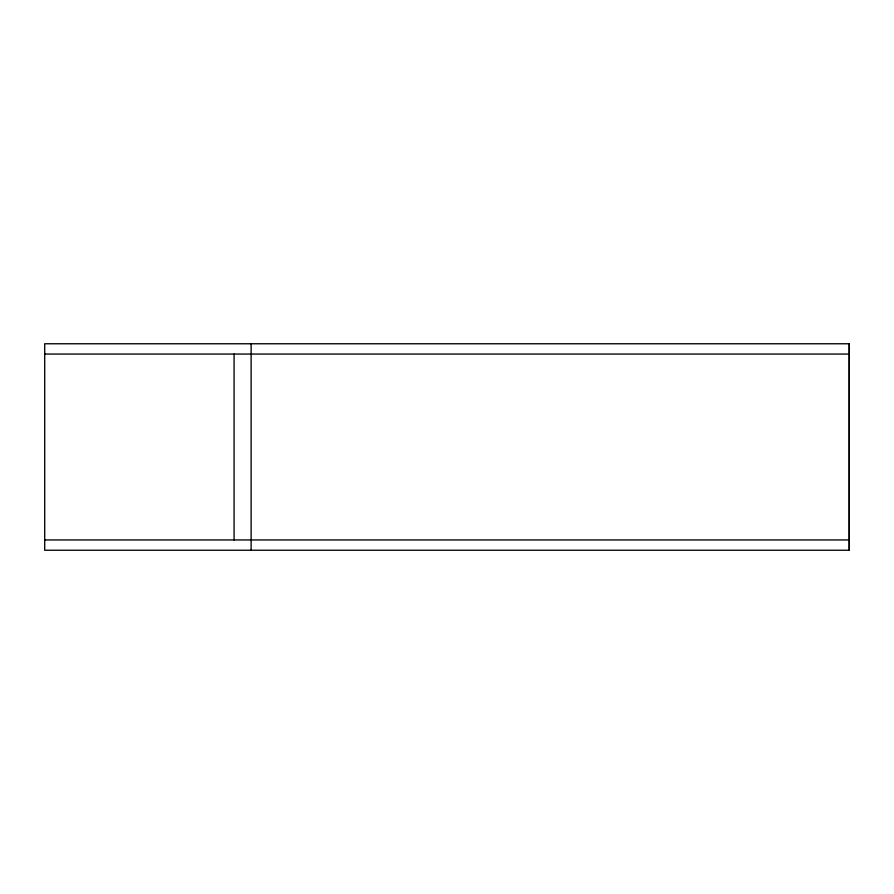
<?xml version="1.0" encoding="UTF-8"?>
<svg xmlns="http://www.w3.org/2000/svg" width="894" height="894" viewBox="0 0 894 894"><rect width="100%" height="100%" fill="white"/><g stroke="black" fill="none" stroke-linecap="round" stroke-linejoin="round"><path stroke-width="1.34" d="M44.7 354.058L849.3 354.058M44.7 539.942L849.3 539.942M849.188 343.765L849.188 550.235M251.125 343.765L251.125 550.235M234.083 354.058L234.083 539.942M849.3 343.765L44.7 343.765L44.7 550.235L849.3 550.235L849.3 343.765"/></g></svg>
